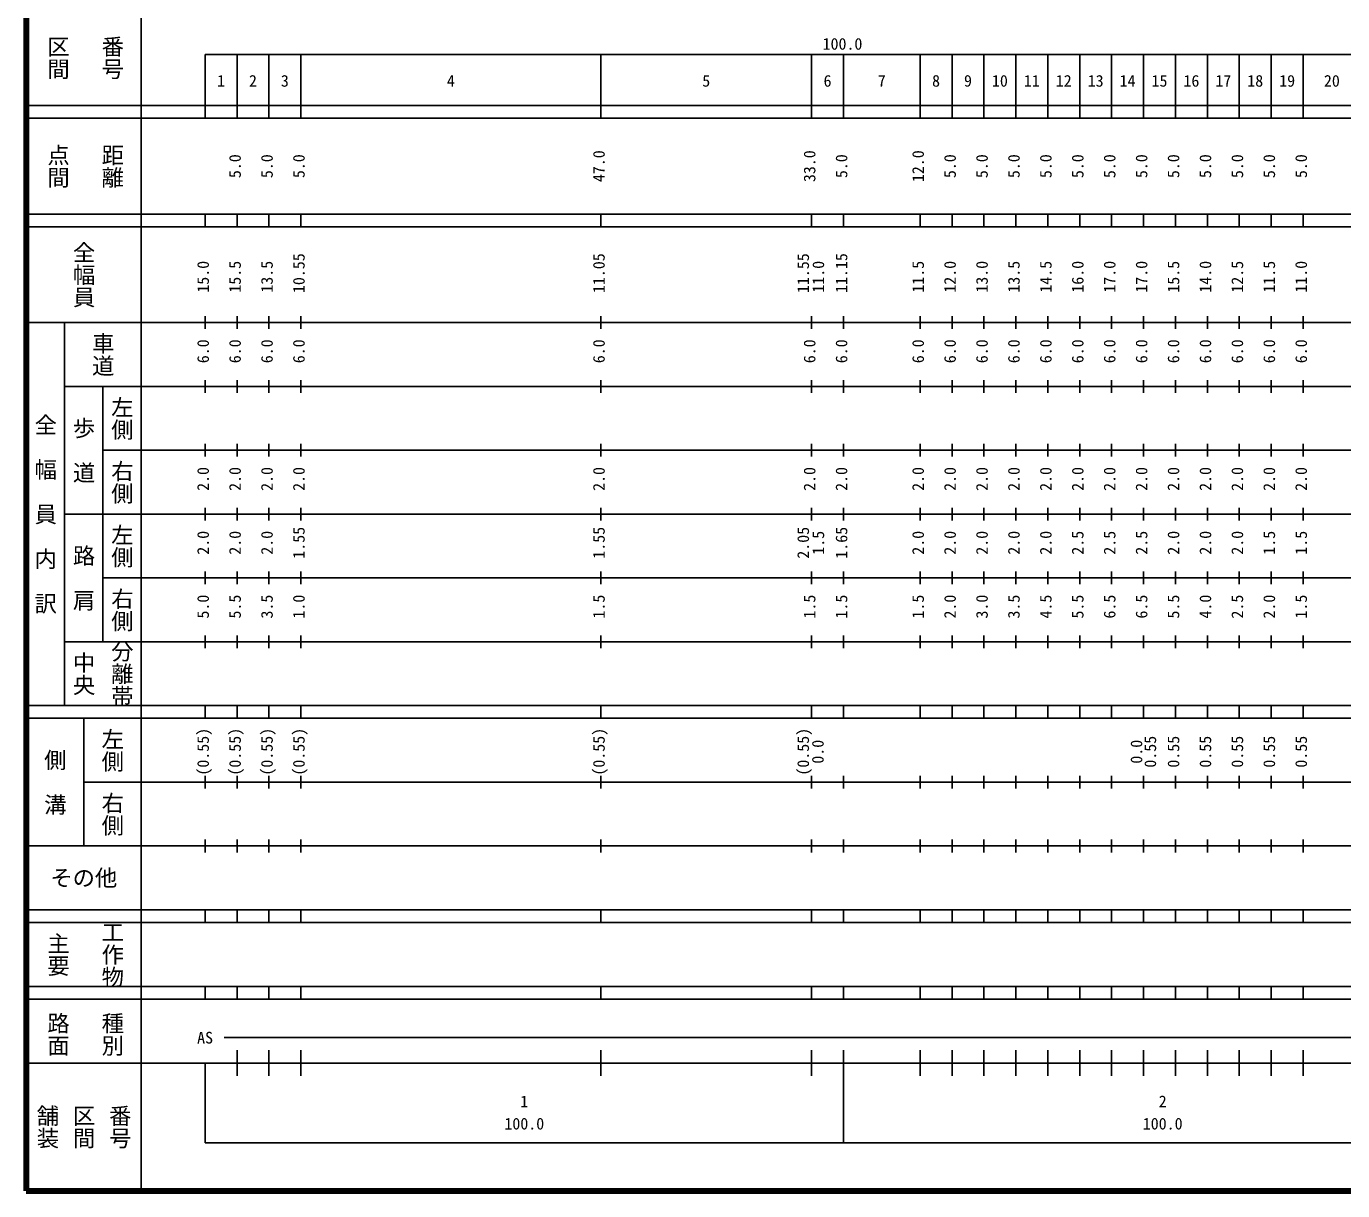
# Model space of a CAD drawing. Units: millimetres on the paper, enlarged 1000 times. Extents: x 40000 to 680000, y 20000 to 380000.
# Drawn here: x 40000 to 246193, y 20000 to 202409 of the extents above; entities that cross this region are included whole.
import ezdxf
from ezdxf.enums import TextEntityAlignment as Align

# ---------------------------------------------------------------- set-up
doc = ezdxf.new("R2010")
doc.units = ezdxf.units.MM
doc.header["$LTSCALE"] = 1000
doc.layers.add('M-TTL', color=2, linetype='Continuous', lineweight=140)
doc.layers.add('M-TTL-BAND', color=7, linetype='Continuous', lineweight=25)
doc.styles.add('@ＭＳ ゴシック', font='')
doc.styles.add('ＭＳ ゴシック', font='')
doc.styles.get('@ＭＳ ゴシック').set_extended_font_data('@MS Gothic')
doc.styles.get('ＭＳ ゴシック').set_extended_font_data('MS Gothic')

msp = doc.modelspace()

# ---------------------------------------------------------------- linework, layer by layer
at = {"layer": 'M-TTL'}
for p, q in [((40000, 380000), (40000, 20000)), ((40000, 20000), (680000, 20000))]:
    msp.add_line(p, q, dxfattribs=at)
at = {"layer": 'M-TTL-BAND'}
for p, q in [((58000, 370000), (58000, 20000)), ((68000, 198000), (579000, 198000)), ((68000, 198000), (68000, 188000)), ((73000, 188000), (73000, 198000)), ((78000, 188000), (78000, 198000)), ((83000, 188000), (83000, 198000)), ((130000, 188000), (130000, 198000)), ((163000, 188000), (163000, 198000)), ((168000, 188000), (168000, 198000)), ((180000, 188000), (180000, 198000)), ((185000, 188000), (185000, 198000)), ((190000, 188000), (190000, 198000)), ((195000, 188000), (195000, 198000)), ((200000, 188000), (200000, 198000)), ((205000, 188000), (205000, 198000)), ((210000, 188000), (210000, 198000)), ((215000, 188000), (215000, 198000)), ((220000, 188000), (220000, 198000)), ((225000, 188000), (225000, 198000)), ((230000, 188000), (230000, 198000)), ((235000, 188000), (235000, 198000)), ((240000, 188000), (240000, 198000)), ((40000, 190000), (579000, 190000)), ((40000, 188000), (579000, 188000)), ((40000, 173000), (579000, 173000)), ((68000, 171000), (68000, 173000)), ((73000, 171000), (73000, 173000)), ((78000, 171000), (78000, 173000)), ((83000, 171000), (83000, 173000)), ((130000, 171000), (130000, 173000)), ((163000, 171000), (163000, 173000)), ((168000, 171000), (168000, 173000)), ((180000, 171000), (180000, 173000)), ((185000, 171000), (185000, 173000)), ((190000, 171000), (190000, 173000)), ((195000, 171000), (195000, 173000)), ((200000, 171000), (200000, 173000)), ((205000, 171000), (205000, 173000)), ((210000, 171000), (210000, 173000)), ((215000, 171000), (215000, 173000)), ((220000, 171000), (220000, 173000)), ((225000, 171000), (225000, 173000)), ((230000, 171000), (230000, 173000)), ((235000, 171000), (235000, 173000)), ((240000, 171000), (240000, 173000)), ((40000, 171000), (579000, 171000)), ((68000, 155000), (68000, 157000)), ((73000, 155000), (73000, 157000)), ((78000, 155000), (78000, 157000)), ((83000, 155000), (83000, 157000)), ((130000, 155000), (130000, 157000)), ((163000, 155000), (163000, 157000)), ((168000, 155000), (168000, 157000)), ((180000, 155000), (180000, 157000)), ((185000, 155000), (185000, 157000)), ((190000, 155000), (190000, 157000)), ((195000, 155000), (195000, 157000)), ((200000, 155000), (200000, 157000)), ((205000, 155000), (205000, 157000)), ((210000, 155000), (210000, 157000)), ((215000, 155000), (215000, 157000)), ((220000, 155000), (220000, 157000)), ((225000, 155000), (225000, 157000)), ((230000, 155000), (230000, 157000)), ((235000, 155000), (235000, 157000)), ((240000, 155000), (240000, 157000)), ((40000, 156000), (579000, 156000)), ((46000, 96000), (46000, 156000)), ((68000, 145000), (68000, 147000)), ((73000, 145000), (73000, 147000)), ((78000, 145000), (78000, 147000)), ((83000, 145000), (83000, 147000)), ((130000, 145000), (130000, 147000)), ((163000, 145000), (163000, 147000)), ((168000, 145000), (168000, 147000)), ((180000, 145000), (180000, 147000)), ((185000, 145000), (185000, 147000)), ((190000, 145000), (190000, 147000)), ((195000, 145000), (195000, 147000)), ((200000, 145000), (200000, 147000)), ((205000, 145000), (205000, 147000)), ((210000, 145000), (210000, 147000)), ((215000, 145000), (215000, 147000)), ((220000, 145000), (220000, 147000)), ((225000, 145000), (225000, 147000)), ((230000, 145000), (230000, 147000)), ((235000, 145000), (235000, 147000)), ((240000, 145000), (240000, 147000)), ((46000, 146000), (579000, 146000)), ((52000, 146000), (52000, 106000)), ((68000, 135000), (68000, 137000)), ((73000, 135000), (73000, 137000)), ((78000, 135000), (78000, 137000)), ((83000, 135000), (83000, 137000)), ((130000, 135000), (130000, 137000)), ((163000, 135000), (163000, 137000)), ((168000, 135000), (168000, 137000)), ((180000, 135000), (180000, 137000)), ((185000, 135000), (185000, 137000)), ((190000, 135000), (190000, 137000)), ((195000, 135000), (195000, 137000)), ((200000, 135000), (200000, 137000)), ((205000, 135000), (205000, 137000)), ((210000, 135000), (210000, 137000)), ((215000, 135000), (215000, 137000)), ((220000, 135000), (220000, 137000)), ((225000, 135000), (225000, 137000)), ((230000, 135000), (230000, 137000)), ((235000, 135000), (235000, 137000)), ((240000, 135000), (240000, 137000)), ((52000, 136000), (579000, 136000)), ((46000, 126000), (579000, 126000)), ((68000, 125000), (68000, 127000)), ((73000, 125000), (73000, 127000)), ((78000, 125000), (78000, 127000)), ((83000, 125000), (83000, 127000)), ((130000, 125000), (130000, 127000)), ((163000, 125000), (163000, 127000)), ((168000, 125000), (168000, 127000)), ((180000, 125000), (180000, 127000)), ((185000, 125000), (185000, 127000)), ((190000, 125000), (190000, 127000)), ((195000, 125000), (195000, 127000)), ((200000, 125000), (200000, 127000)), ((205000, 125000), (205000, 127000)), ((210000, 125000), (210000, 127000)), ((215000, 125000), (215000, 127000)), ((220000, 125000), (220000, 127000)), ((225000, 125000), (225000, 127000)), ((230000, 125000), (230000, 127000)), ((235000, 125000), (235000, 127000)), ((240000, 125000), (240000, 127000)), ((52000, 116000), (579000, 116000)), ((68000, 115000), (68000, 117000)), ((73000, 115000), (73000, 117000)), ((78000, 115000), (78000, 117000)), ((83000, 115000), (83000, 117000)), ((130000, 115000), (130000, 117000)), ((163000, 115000), (163000, 117000)), ((168000, 115000), (168000, 117000)), ((180000, 115000), (180000, 117000)), ((185000, 115000), (185000, 117000)), ((190000, 115000), (190000, 117000)), ((195000, 115000), (195000, 117000)), ((200000, 115000), (200000, 117000)), ((205000, 115000), (205000, 117000)), ((210000, 115000), (210000, 117000)), ((215000, 115000), (215000, 117000)), ((220000, 115000), (220000, 117000)), ((225000, 115000), (225000, 117000)), ((230000, 115000), (230000, 117000)), ((235000, 115000), (235000, 117000)), ((240000, 115000), (240000, 117000)), ((46000, 106000), (579000, 106000)), ((68000, 105000), (68000, 107000)), ((73000, 105000), (73000, 107000)), ((78000, 105000), (78000, 107000)), ((83000, 105000), (83000, 107000)), ((130000, 105000), (130000, 107000)), ((163000, 105000), (163000, 107000)), ((168000, 105000), (168000, 107000)), ((180000, 105000), (180000, 107000)), ((185000, 105000), (185000, 107000)), ((190000, 105000), (190000, 107000)), ((195000, 105000), (195000, 107000)), ((200000, 105000), (200000, 107000)), ((205000, 105000), (205000, 107000)), ((210000, 105000), (210000, 107000)), ((215000, 105000), (215000, 107000)), ((220000, 105000), (220000, 107000)), ((225000, 105000), (225000, 107000)), ((230000, 105000), (230000, 107000)), ((235000, 105000), (235000, 107000)), ((240000, 105000), (240000, 107000)), ((40000, 96000), (579000, 96000)), ((68000, 94000), (68000, 96000)), ((73000, 94000), (73000, 96000)), ((78000, 94000), (78000, 96000)), ((83000, 94000), (83000, 96000)), ((130000, 94000), (130000, 96000)), ((163000, 94000), (163000, 96000)), ((168000, 94000), (168000, 96000)), ((180000, 94000), (180000, 96000)), ((185000, 94000), (185000, 96000)), ((190000, 94000), (190000, 96000)), ((195000, 94000), (195000, 96000)), ((200000, 94000), (200000, 96000)), ((205000, 94000), (205000, 96000)), ((210000, 94000), (210000, 96000)), ((215000, 94000), (215000, 96000)), ((220000, 94000), (220000, 96000)), ((225000, 94000), (225000, 96000)), ((230000, 94000), (230000, 96000)), ((235000, 94000), (235000, 96000)), ((240000, 94000), (240000, 96000)), ((40000, 94000), (579000, 94000)), ((49000, 94000), (49000, 74000)), ((68000, 83000), (68000, 85000)), ((73000, 83000), (73000, 85000)), ((78000, 83000), (78000, 85000)), ((83000, 83000), (83000, 85000)), ((130000, 83000), (130000, 85000)), ((163000, 83000), (163000, 85000)), ((168000, 83000), (168000, 85000)), ((180000, 83000), (180000, 85000)), ((185000, 83000), (185000, 85000)), ((190000, 83000), (190000, 85000)), ((195000, 83000), (195000, 85000)), ((200000, 83000), (200000, 85000)), ((205000, 83000), (205000, 85000)), ((210000, 83000), (210000, 85000)), ((215000, 83000), (215000, 85000)), ((220000, 83000), (220000, 85000)), ((225000, 83000), (225000, 85000)), ((230000, 83000), (230000, 85000)), ((235000, 83000), (235000, 85000)), ((240000, 83000), (240000, 85000)), ((49000, 84000), (579000, 84000)), ((68000, 73000), (68000, 75000)), ((73000, 73000), (73000, 75000)), ((78000, 73000), (78000, 75000)), ((83000, 73000), (83000, 75000)), ((130000, 73000), (130000, 75000)), ((163000, 73000), (163000, 75000)), ((168000, 73000), (168000, 75000)), ((180000, 73000), (180000, 75000)), ((185000, 73000), (185000, 75000)), ((190000, 73000), (190000, 75000)), ((195000, 73000), (195000, 75000)), ((200000, 73000), (200000, 75000)), ((205000, 73000), (205000, 75000)), ((210000, 73000), (210000, 75000)), ((215000, 73000), (215000, 75000)), ((220000, 73000), (220000, 75000)), ((225000, 73000), (225000, 75000)), ((230000, 73000), (230000, 75000)), ((235000, 73000), (235000, 75000)), ((240000, 73000), (240000, 75000)), ((40000, 74000), (579000, 74000)), ((40000, 64000), (579000, 64000)), ((68000, 62000), (68000, 64000)), ((73000, 62000), (73000, 64000)), ((78000, 62000), (78000, 64000)), ((83000, 62000), (83000, 64000)), ((130000, 62000), (130000, 64000)), ((163000, 62000), (163000, 64000)), ((168000, 62000), (168000, 64000)), ((180000, 62000), (180000, 64000)), ((185000, 62000), (185000, 64000)), ((190000, 62000), (190000, 64000)), ((195000, 62000), (195000, 64000)), ((200000, 62000), (200000, 64000)), ((205000, 62000), (205000, 64000)), ((210000, 62000), (210000, 64000)), ((215000, 62000), (215000, 64000)), ((220000, 62000), (220000, 64000)), ((225000, 62000), (225000, 64000)), ((230000, 62000), (230000, 64000)), ((235000, 62000), (235000, 64000)), ((240000, 62000), (240000, 64000)), ((40000, 62000), (579000, 62000)), ((40000, 52000), (579000, 52000)), ((68000, 50000), (68000, 52000)), ((73000, 50000), (73000, 52000)), ((78000, 50000), (78000, 52000)), ((83000, 50000), (83000, 52000)), ((130000, 50000), (130000, 52000)), ((163000, 50000), (163000, 52000)), ((168000, 50000), (168000, 52000)), ((180000, 50000), (180000, 52000)), ((185000, 50000), (185000, 52000)), ((190000, 50000), (190000, 52000)), ((195000, 50000), (195000, 52000)), ((200000, 50000), (200000, 52000)), ((205000, 50000), (205000, 52000)), ((210000, 50000), (210000, 52000)), ((215000, 50000), (215000, 52000)), ((220000, 50000), (220000, 52000)), ((225000, 50000), (225000, 52000)), ((230000, 50000), (230000, 52000)), ((235000, 50000), (235000, 52000)), ((240000, 50000), (240000, 52000)), ((40000, 50000), (579000, 50000)), ((71000, 44000), (565000, 44000)), ((73000, 38000), (73000, 42000)), ((78000, 38000), (78000, 42000)), ((83000, 38000), (83000, 42000)), ((130000, 38000), (130000, 42000)), ((163000, 38000), (163000, 42000)), ((168000, 27500), (168000, 42000)), ((180000, 38000), (180000, 42000)), ((185000, 38000), (185000, 42000)), ((190000, 38000), (190000, 42000)), ((195000, 38000), (195000, 42000)), ((200000, 38000), (200000, 42000)), ((205000, 38000), (205000, 42000)), ((210000, 38000), (210000, 42000)), ((215000, 38000), (215000, 42000)), ((220000, 38000), (220000, 42000)), ((225000, 38000), (225000, 42000)), ((230000, 38000), (230000, 42000)), ((235000, 38000), (235000, 42000)), ((240000, 38000), (240000, 42000)), ((40000, 40000), (579000, 40000)), ((68000, 40000), (68000, 27500)), ((68000, 27500), (579000, 27500))]:
    msp.add_line(p, q, dxfattribs=at)

# ---------------------------------------------------------------- texts
at = {"layer": 'M-TTL-BAND', "style": '@ＭＳ ゴシック'}
for s, p in [('区間', (45000, 197500)), ('番号', (53500, 197500)), ('点間', (45000, 180500)), ('距離', (53500, 180500)), ('全幅員', (49000, 163500)), ('車道', (52000, 151000)), ('左側', (55000, 141000)), ('全\u3000幅\u3000員\u3000内\u3000訳', (43000, 126000)), ('歩\u3000道', (49000, 136000)), ('右側', (55000, 131000)), ('左側', (55000, 121000)), ('路\u3000肩', (49000, 116000)), ('右側', (55000, 111000)), ('分離帯', (55000, 101000)), ('中央', (49000, 101000)), ('左側', (53500, 89000)), ('側\u3000溝', (44500, 84000)), ('右側', (53500, 79000)), ('主要', (45000, 57000)), ('工作物', (53500, 57000)), ('路面', (45000, 44500)), ('種別', (53500, 44500)), ('舗装', (43333, 30000)), ('区間', (49000, 30000)), ('番号', (54667, 30000))]:
    msp.add_text(s, height=2566, rotation=270, dxfattribs=at).set_placement(p, align=Align.MIDDLE_CENTER)
at = {"layer": 'M-TTL-BAND', "style": 'ＭＳ ゴシック'}
for s, p in [('100.0', (167844, 198195)), ('1', (70500, 192405)), ('2', (75500, 192405)), ('3', (80500, 192405)), ('4', (106500, 192405)), ('5', (146500, 192405)), ('6', (165500, 192405)), ('7', (174000, 192405)), ('8', (182500, 192405)), ('9', (187500, 192405)), ('10', (192500, 192405)), ('11', (197500, 192405)), ('12', (202500, 192405)), ('13', (207500, 192405)), ('14', (212500, 192405)), ('15', (217500, 192405)), ('16', (222500, 192405)), ('17', (227500, 192405)), ('18', (232500, 192405)), ('19', (237500, 192405)), ('20', (244500, 192405)), ('AS', (68000, 42500)), ('1', (118000, 32523)), ('2', (218000, 32523)), ('100.0', (118000, 29033)), ('100.0', (218000, 29033))]:
    msp.add_text(s, height=1833, dxfattribs=at).set_placement(p, align=Align.BOTTOM_CENTER)
for s, p in [('5.0', (74148, 180500)), ('5.0', (79148, 180500)), ('5.0', (84148, 180500)), ('47.0', (131148, 180500)), ('33.0', (164148, 180500)), ('5.0', (169148, 180500)), ('12.0', (181148, 180500)), ('5.0', (186148, 180500)), ('5.0', (191148, 180500)), ('5.0', (196148, 180500)), ('5.0', (201148, 180500)), ('5.0', (206148, 180500)), ('5.0', (211148, 180500)), ('5.0', (216148, 180500)), ('5.0', (221148, 180500)), ('5.0', (226148, 180500)), ('5.0', (231148, 180500)), ('5.0', (236148, 180500)), ('5.0', (241148, 180500)), ('15.0', (69148, 163174)), ('15.5', (74148, 163174)), ('13.5', (79148, 163174)), ('10.55', (84148, 163737)), ('11.05', (131148, 163737)), ('11.55', (163148, 163737)), ('11.0', (165518, 163174)), ('11.15', (169148, 163754)), ('11.5', (181148, 163174)), ('12.0', (186148, 163174)), ('13.0', (191148, 163174)), ('13.5', (196148, 163174)), ('14.5', (201148, 163174)), ('16.0', (206148, 163174)), ('17.0', (211148, 163174)), ('17.0', (216148, 163174)), ('15.5', (221148, 163174)), ('14.0', (226148, 163174)), ('12.5', (231148, 163174)), ('11.5', (236148, 163174)), ('11.0', (241148, 163174)), ('6.0', (69148, 151500)), ('6.0', (74148, 151500)), ('6.0', (79148, 151500)), ('6.0', (84148, 151500)), ('6.0', (131148, 151500)), ('6.0', (164148, 151500)), ('6.0', (169148, 151500)), ('6.0', (181148, 151500)), ('6.0', (186148, 151500)), ('6.0', (191148, 151500)), ('6.0', (196148, 151500)), ('6.0', (201148, 151500)), ('6.0', (206148, 151500)), ('6.0', (211148, 151500)), ('6.0', (216148, 151500)), ('6.0', (221148, 151500)), ('6.0', (226148, 151500)), ('6.0', (231148, 151500)), ('6.0', (236148, 151500)), ('6.0', (241148, 151500)), ('2.0', (69148, 131500)), ('2.0', (74148, 131500)), ('2.0', (79148, 131500)), ('2.0', (84148, 131500)), ('2.0', (131148, 131500)), ('2.0', (164148, 131500)), ('2.0', (169148, 131500)), ('2.0', (181148, 131500)), ('2.0', (186148, 131500)), ('2.0', (191148, 131500)), ('2.0', (196148, 131500)), ('2.0', (201148, 131500)), ('2.0', (206148, 131500)), ('2.0', (211148, 131500)), ('2.0', (216148, 131500)), ('2.0', (221148, 131500)), ('2.0', (226148, 131500)), ('2.0', (231148, 131500)), ('2.0', (236148, 131500)), ('2.0', (241148, 131500)), ('1.55', (84148, 121500)), ('1.55', (131148, 121500)), ('2.05', (163148, 121500)), ('1.65', (169148, 121500)), ('2.0', (69148, 121500)), ('2.0', (74148, 121500)), ('2.0', (79148, 121500)), ('1.5', (165518, 121500)), ('2.0', (181148, 121500)), ('2.0', (186148, 121500)), ('2.0', (191148, 121500)), ('2.0', (196148, 121500)), ('2.0', (201148, 121500)), ('2.5', (206148, 121500)), ('2.5', (211148, 121500)), ('2.5', (216148, 121500)), ('2.0', (221148, 121500)), ('2.0', (226148, 121500)), ('2.0', (231148, 121500)), ('1.5', (236148, 121500)), ('1.5', (241148, 121500)), ('5.0', (69148, 111500)), ('5.5', (74148, 111500)), ('3.5', (79148, 111500)), ('1.0', (84148, 111500)), ('1.5', (131148, 111500)), ('1.5', (164148, 111500)), ('1.5', (169148, 111500)), ('1.5', (181148, 111500)), ('2.0', (186148, 111500)), ('3.0', (191148, 111500)), ('3.5', (196148, 111500)), ('4.5', (201148, 111500)), ('5.5', (206148, 111500)), ('6.5', (211148, 111500)), ('6.5', (216148, 111500)), ('5.5', (221148, 111500)), ('4.0', (226148, 111500)), ('2.5', (231148, 111500)), ('2.0', (236148, 111500)), ('1.5', (241148, 111500)), ('(0.55)', (69148, 88764)), ('(0.55)', (74148, 88764)), ('(0.55)', (79148, 88764)), ('(0.55)', (84148, 88764)), ('(0.55)', (131148, 88764)), ('(0.55)', (163148, 88764)), ('0.55', (217518, 88764)), ('0.55', (221148, 88764)), ('0.55', (226148, 88764)), ('0.55', (231148, 88764)), ('0.55', (236148, 88764)), ('0.55', (241148, 88764)), ('0.0', (165444, 88764)), ('0.0', (215346, 88764))]:
    msp.add_text(s, height=1833, rotation=90, dxfattribs=at).set_placement(p, align=Align.BOTTOM_CENTER)
msp.add_text('その他', height=2566, dxfattribs=at).set_placement((49000, 69000), align=Align.MIDDLE_CENTER)

doc.saveas('drawing.dxf')
